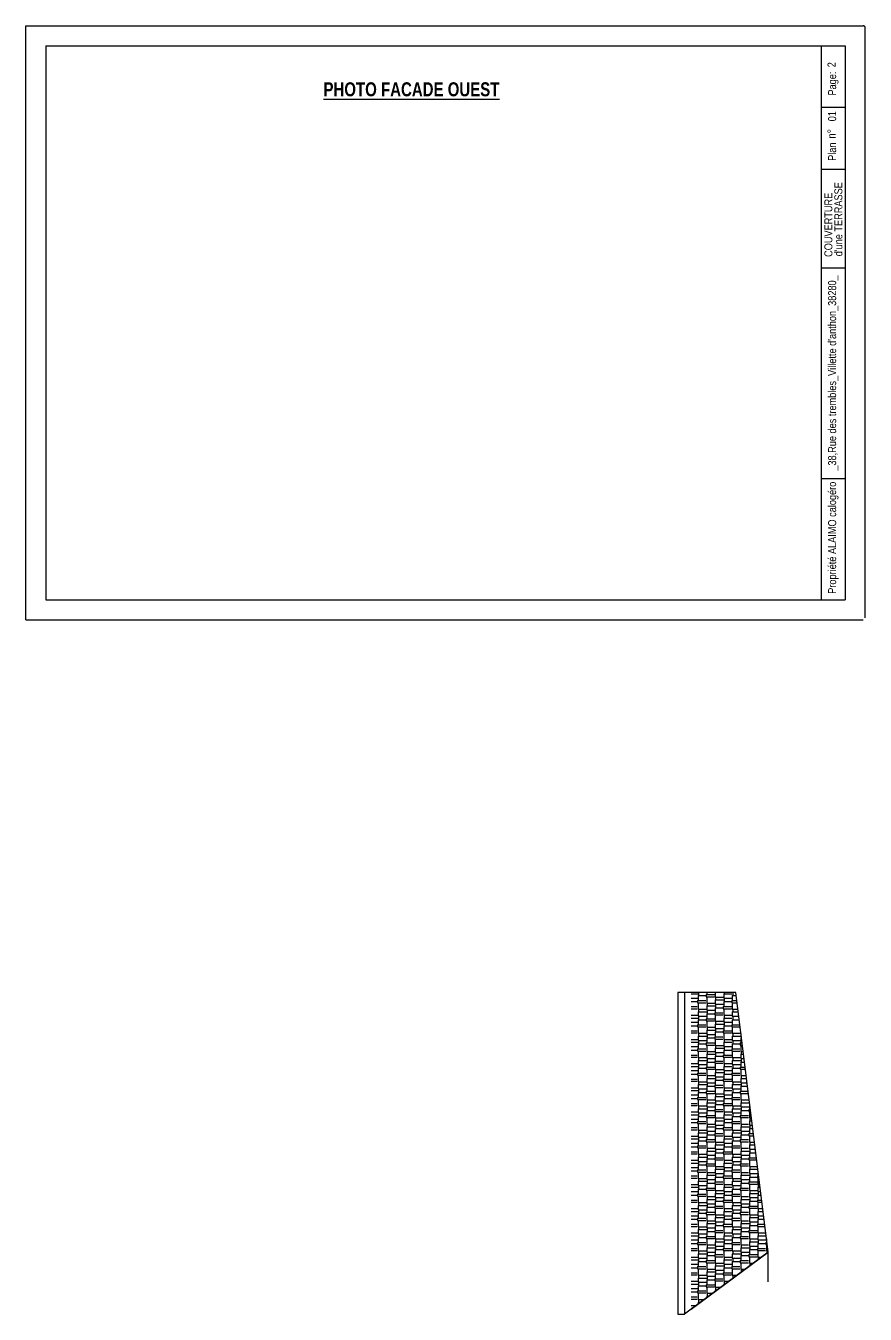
# Model space of a CAD drawing. Header units: centimetres. Extents: x -4990 to 114398, y -61489 to -12305.
# Drawn here: x 46048 to 48148, y -42190 to -38970 of the extents above; entities that cross this region are included whole.
import ezdxf
from ezdxf.enums import TextEntityAlignment as Align

# ---------------------------------------------------------------- set-up
doc = ezdxf.new("R2010")
doc.units = ezdxf.units.CM
doc.header["$LTSCALE"] = 0.5
for name, color, linetype in [('01_fenetres', 171, 'CONTINUOUS'), ('01_poch_murs', 253, 'CONTINUOUS'), ('01_texte', 230, 'CONTINUOUS')]:
    doc.layers.add(name, color=color, linetype=linetype)
doc.styles.add('impact', font='impact.ttf')
doc.styles.add('STYLE2', font='ARIALN.TTF')

msp = doc.modelspace()

# ---------------------------------------------------------------- linework, layer by layer
at = {"layer": '01_fenetres', "ltscale": 30}
for p, q in [((46097.979, -39019.958), (46097.979, -40404.958)), ((46097.979, -39019.958), (48097.979, -39019.958)), ((48037.979, -39019.958), (48037.979, -40404.958)), ((48097.979, -39019.958), (48097.979, -40404.958)), ((48097.979, -39019.958), (48097.979, -40404.958)), ((48097.979, -39174.09), (48037.979, -39174.09)), ((48097.979, -39329.107), (48037.979, -39329.107)), ((48097.979, -39576.024), (48037.979, -39576.024)), ((48097.979, -40102.558), (48037.979, -40102.558)), ((46097.979, -40404.958), (47047.979, -40404.958)), ((46097.979, -40404.958), (47047.979, -40404.958)), ((46097.979, -40404.958), (48097.979, -40404.958))]:
    msp.add_line(p, q, dxfattribs=at)
at = {"layer": '01_poch_murs', "linetype": 'Continuous', "ltscale": 2}
for p, q in [((47712.89, -41386.136), (47679.306, -41386.136)), ((47679.306, -41386.136), (47679.306, -42190.426)), ((47695.461, -41386.136), (47695.461, -42190.426)), ((47807.818, -41386.203), (47712.89, -41386.136)), ((47712.89, -41389.605), (47729.202, -41389.605)), ((47712.89, -41400.273), (47728.758, -41400.273)), ((47712.89, -41409.163), (47727.424, -41409.163)), ((47728.758, -41406.496), (47728.758, -41411.83)), ((47728.758, -41406.496), (47749.205, -41406.496)), ((47728.758, -41411.83), (47749.205, -41411.83)), ((47730.091, -41394.05), (47730.091, -41406.496)), ((47730.091, -41394.05), (47748.76, -41394.05)), ((47730.091, -41411.83), (47730.091, -41427.832)), ((47730.98, -41386.149), (47730.98, -41394.05)), ((47750.094, -41391.383), (47750.094, -41396.717)), ((47750.094, -41391.383), (47770.541, -41391.383)), ((47750.094, -41396.717), (47770.541, -41396.717)), ((47751.427, -41386.163), (47751.427, -41391.383)), ((47751.427, -41396.717), (47751.427, -41412.719)), ((47751.427, -41412.719), (47770.985, -41412.719)), ((47752.316, -41412.719), (47752.316, -41419.831)), ((47772.763, -41386.178), (47772.763, -41397.606)), ((47772.763, -41397.606), (47792.321, -41397.606)), ((47772.763, -41404.718), (47772.763, -41415.386)), ((47772.763, -41404.718), (47793.21, -41404.718)), ((47773.652, -41397.606), (47773.652, -41404.718)), ((47794.099, -41389.605), (47794.099, -41400.273)), ((47794.099, -41389.605), (47814.546, -41389.605)), ((47794.099, -41400.273), (47814.102, -41400.273)), ((47794.099, -41409.163), (47794.099, -41421.609)), ((47794.099, -41409.163), (47812.768, -41409.163)), ((47794.988, -41386.194), (47794.988, -41389.605)), ((47794.988, -41400.273), (47794.988, -41409.163)), ((47823.99, -41386.214), (47807.818, -41386.203)), ((47814.102, -41406.496), (47814.102, -41411.83)), ((47814.102, -41406.496), (47826.518, -41406.496)), ((47814.102, -41411.83), (47827.183, -41411.83)), ((47815.435, -41394.05), (47815.435, -41406.496)), ((47815.435, -41394.05), (47824.967, -41394.05)), ((47815.435, -41411.83), (47815.435, -41427.832)), ((47816.324, -41386.209), (47816.324, -41394.05)), ((47904.887, -42035.242), (47823.99, -41386.214)), ((47712.89, -41421.609), (47727.869, -41421.609)), ((47712.89, -41426.943), (47727.869, -41426.943)), ((47712.89, -41442.945), (47728.313, -41442.945)), ((47730.091, -41427.832), (47749.649, -41427.832)), ((47730.091, -41434.944), (47730.091, -41445.612)), ((47730.091, -41434.944), (47750.538, -41434.944)), ((47730.091, -41445.612), (47750.094, -41445.612)), ((47730.98, -41427.832), (47730.98, -41434.944)), ((47730.98, -41445.612), (47730.98, -41454.502)), ((47751.427, -41419.831), (47751.427, -41430.499)), ((47751.427, -41419.831), (47771.874, -41419.831)), ((47751.427, -41430.499), (47771.43, -41430.499)), ((47751.427, -41439.389), (47751.427, -41451.835)), ((47751.427, -41439.389), (47770.096, -41439.389)), ((47752.316, -41430.499), (47752.316, -41439.389)), ((47771.43, -41436.722), (47771.43, -41442.056)), ((47771.43, -41436.722), (47791.877, -41436.722)), ((47771.43, -41442.056), (47791.877, -41442.056)), ((47772.763, -41415.386), (47792.766, -41415.386)), ((47772.763, -41424.276), (47772.763, -41436.722)), ((47772.763, -41424.276), (47791.432, -41424.276)), ((47772.763, -41442.056), (47772.763, -41458.058)), ((47773.652, -41415.386), (47773.652, -41424.276)), ((47792.766, -41421.609), (47792.766, -41426.943)), ((47792.766, -41421.609), (47813.213, -41421.609)), ((47792.766, -41426.943), (47813.213, -41426.943)), ((47794.099, -41426.943), (47794.099, -41442.945)), ((47794.099, -41442.945), (47813.657, -41442.945)), ((47794.988, -41442.945), (47794.988, -41450.057)), ((47815.435, -41427.832), (47829.178, -41427.832)), ((47815.435, -41434.944), (47815.435, -41445.612)), ((47815.435, -41434.944), (47830.064, -41434.944)), ((47815.435, -41445.612), (47831.394, -41445.612)), ((47816.324, -41427.832), (47816.324, -41434.944)), ((47816.324, -41445.612), (47816.324, -41454.502)), ((47712.89, -41450.057), (47729.202, -41450.057)), ((47712.89, -41460.725), (47728.758, -41460.725)), ((47712.89, -41469.615), (47727.424, -41469.615)), ((47728.758, -41466.948), (47728.758, -41472.282)), ((47728.758, -41466.948), (47749.205, -41466.948)), ((47728.758, -41472.282), (47749.205, -41472.282)), ((47730.091, -41454.502), (47730.091, -41466.948)), ((47730.091, -41454.502), (47748.76, -41454.502)), ((47730.091, -41472.282), (47730.091, -41488.284)), ((47750.094, -41451.835), (47750.094, -41457.169)), ((47750.094, -41451.835), (47770.541, -41451.835)), ((47750.094, -41457.169), (47770.541, -41457.169)), ((47751.427, -41457.169), (47751.427, -41473.171)), ((47751.427, -41473.171), (47770.985, -41473.171)), ((47752.316, -41473.171), (47752.316, -41480.283)), ((47772.763, -41458.058), (47792.321, -41458.058)), ((47772.763, -41465.17), (47772.763, -41475.838)), ((47772.763, -41465.17), (47793.21, -41465.17)), ((47772.763, -41475.838), (47792.766, -41475.838)), ((47773.652, -41458.058), (47773.652, -41465.17)), ((47773.652, -41475.838), (47773.652, -41484.728)), ((47794.099, -41450.057), (47794.099, -41460.725)), ((47794.099, -41450.057), (47814.546, -41450.057)), ((47794.099, -41460.725), (47814.102, -41460.725)), ((47794.099, -41469.615), (47794.099, -41482.061)), ((47794.099, -41469.615), (47812.768, -41469.615)), ((47794.988, -41460.725), (47794.988, -41469.615)), ((47814.102, -41466.948), (47814.102, -41472.282)), ((47814.102, -41466.948), (47834.053, -41466.948)), ((47814.102, -41472.282), (47834.549, -41472.282)), ((47815.435, -41454.502), (47815.435, -41466.948)), ((47815.435, -41454.502), (47832.502, -41454.502)), ((47815.435, -41472.282), (47815.435, -41488.284)), ((47712.89, -41482.061), (47727.869, -41482.061)), ((47712.89, -41487.395), (47727.869, -41487.395)), ((47712.89, -41503.397), (47728.313, -41503.397)), ((47712.89, -41510.509), (47729.202, -41510.509)), ((47730.091, -41488.284), (47749.649, -41488.284)), ((47730.091, -41495.396), (47730.091, -41506.064)), ((47730.091, -41495.396), (47750.538, -41495.396)), ((47730.091, -41506.064), (47750.094, -41506.064)), ((47730.98, -41488.284), (47730.98, -41495.396)), ((47730.98, -41506.064), (47730.98, -41514.954)), ((47751.427, -41480.283), (47751.427, -41490.951)), ((47751.427, -41480.283), (47771.874, -41480.283)), ((47751.427, -41490.951), (47771.43, -41490.951)), ((47751.427, -41499.841), (47751.427, -41512.287)), ((47751.427, -41499.841), (47770.096, -41499.841)), ((47752.316, -41490.951), (47752.316, -41499.841)), ((47771.43, -41497.174), (47771.43, -41502.508)), ((47771.43, -41497.174), (47791.877, -41497.174)), ((47771.43, -41502.508), (47791.877, -41502.508)), ((47772.763, -41484.728), (47772.763, -41497.174)), ((47772.763, -41484.728), (47791.432, -41484.728)), ((47772.763, -41502.508), (47772.763, -41518.51)), ((47792.766, -41482.061), (47792.766, -41487.395)), ((47792.766, -41482.061), (47813.213, -41482.061)), ((47792.766, -41487.395), (47813.213, -41487.395)), ((47794.099, -41487.395), (47794.099, -41503.397)), ((47794.099, -41503.397), (47813.657, -41503.397)), ((47794.099, -41510.509), (47794.099, -41521.177)), ((47794.099, -41510.509), (47814.546, -41510.509)), ((47794.988, -41503.397), (47794.988, -41510.509)), ((47815.435, -41488.284), (47834.993, -41488.284)), ((47815.435, -41495.396), (47815.435, -41506.064)), ((47815.435, -41495.396), (47835.882, -41495.396)), ((47815.435, -41506.064), (47835.438, -41506.064)), ((47816.324, -41488.284), (47816.324, -41495.396)), ((47816.324, -41506.064), (47816.324, -41514.954)), ((47836.771, -41488.752), (47836.771, -41490.951)), ((47836.771, -41490.951), (47837.045, -41490.951)), ((47836.771, -41499.841), (47836.771, -41512.287)), ((47836.771, -41499.841), (47838.153, -41499.841)), ((47837.66, -41495.884), (47837.66, -41499.841)), ((47712.89, -41521.177), (47728.758, -41521.177)), ((47712.89, -41530.067), (47727.424, -41530.067)), ((47712.89, -41542.513), (47727.869, -41542.513)), ((47728.758, -41527.4), (47728.758, -41532.734)), ((47728.758, -41527.4), (47749.205, -41527.4)), ((47728.758, -41532.734), (47749.205, -41532.734)), ((47730.091, -41514.954), (47730.091, -41527.4)), ((47730.091, -41514.954), (47748.76, -41514.954)), ((47730.091, -41532.734), (47730.091, -41548.736)), ((47750.094, -41512.287), (47750.094, -41517.621)), ((47750.094, -41512.287), (47770.541, -41512.287)), ((47750.094, -41517.621), (47770.541, -41517.621)), ((47751.427, -41517.621), (47751.427, -41533.623)), ((47751.427, -41533.623), (47770.985, -41533.623)), ((47751.427, -41540.735), (47751.427, -41551.403)), ((47751.427, -41540.735), (47771.874, -41540.735)), ((47752.316, -41533.623), (47752.316, -41540.735)), ((47772.763, -41518.51), (47792.321, -41518.51)), ((47772.763, -41525.622), (47772.763, -41536.29)), ((47772.763, -41525.622), (47793.21, -41525.622)), ((47772.763, -41536.29), (47792.766, -41536.29)), ((47773.652, -41518.51), (47773.652, -41525.622)), ((47773.652, -41536.29), (47773.652, -41545.18)), ((47792.766, -41542.513), (47792.766, -41547.847)), ((47792.766, -41542.513), (47813.213, -41542.513)), ((47794.099, -41521.177), (47814.102, -41521.177)), ((47794.099, -41530.067), (47794.099, -41542.513)), ((47794.099, -41530.067), (47812.768, -41530.067)), ((47794.988, -41521.177), (47794.988, -41530.067)), ((47814.102, -41527.4), (47814.102, -41532.734)), ((47814.102, -41527.4), (47834.549, -41527.4)), ((47814.102, -41532.734), (47834.549, -41532.734)), ((47815.435, -41514.954), (47815.435, -41527.4)), ((47815.435, -41514.954), (47834.104, -41514.954)), ((47815.435, -41532.734), (47815.435, -41548.736)), ((47835.438, -41512.287), (47835.438, -41517.621)), ((47835.438, -41512.287), (47839.705, -41512.287)), ((47835.438, -41517.621), (47840.369, -41517.621)), ((47836.771, -41517.621), (47836.771, -41533.623)), ((47836.771, -41533.623), (47842.364, -41533.623)), ((47836.771, -41540.735), (47836.771, -41551.403)), ((47836.771, -41540.735), (47843.25, -41540.735)), ((47837.66, -41533.623), (47837.66, -41540.735)), ((47712.89, -41547.847), (47727.869, -41547.847)), ((47712.89, -41563.849), (47728.313, -41563.849)), ((47712.89, -41570.961), (47729.202, -41570.961)), ((47730.091, -41548.736), (47749.649, -41548.736)), ((47730.091, -41555.848), (47730.091, -41566.516)), ((47730.091, -41555.848), (47750.538, -41555.848)), ((47730.091, -41566.516), (47750.094, -41566.516)), ((47730.091, -41575.406), (47730.091, -41587.852)), ((47730.091, -41575.406), (47748.76, -41575.406)), ((47730.98, -41548.736), (47730.98, -41555.848)), ((47730.98, -41566.516), (47730.98, -41575.406)), ((47750.094, -41572.739), (47750.094, -41578.073)), ((47750.094, -41572.739), (47770.541, -41572.739)), ((47751.427, -41551.403), (47771.43, -41551.403)), ((47751.427, -41560.293), (47751.427, -41572.739)), ((47751.427, -41560.293), (47770.096, -41560.293)), ((47752.316, -41551.403), (47752.316, -41560.293)), ((47771.43, -41557.626), (47771.43, -41562.96)), ((47771.43, -41557.626), (47791.877, -41557.626)), ((47771.43, -41562.96), (47791.877, -41562.96)), ((47772.763, -41545.18), (47772.763, -41557.626)), ((47772.763, -41545.18), (47791.432, -41545.18)), ((47772.763, -41562.96), (47772.763, -41578.962)), ((47792.766, -41547.847), (47813.213, -41547.847)), ((47794.099, -41547.847), (47794.099, -41563.849)), ((47794.099, -41563.849), (47813.657, -41563.849)), ((47794.099, -41570.961), (47794.099, -41581.629)), ((47794.099, -41570.961), (47814.546, -41570.961)), ((47794.988, -41563.849), (47794.988, -41570.961)), ((47815.435, -41548.736), (47834.993, -41548.736)), ((47815.435, -41555.848), (47815.435, -41566.516)), ((47815.435, -41555.848), (47835.882, -41555.848)), ((47815.435, -41566.516), (47835.438, -41566.516)), ((47815.435, -41575.406), (47815.435, -41587.852)), ((47815.435, -41575.406), (47834.104, -41575.406)), ((47816.324, -41548.736), (47816.324, -41555.848)), ((47816.324, -41566.516), (47816.324, -41575.406)), ((47835.438, -41572.739), (47835.438, -41578.073)), ((47835.438, -41572.739), (47847.24, -41572.739)), ((47836.771, -41551.403), (47844.58, -41551.403)), ((47836.771, -41560.293), (47836.771, -41572.739)), ((47836.771, -41560.293), (47845.688, -41560.293)), ((47837.66, -41551.403), (47837.66, -41560.293)), ((47712.89, -41581.629), (47728.758, -41581.629)), ((47712.89, -41590.519), (47727.424, -41590.519)), ((47712.89, -41602.965), (47727.869, -41602.965)), ((47712.89, -41608.299), (47727.869, -41608.299)), ((47728.758, -41587.852), (47728.758, -41593.186)), ((47728.758, -41587.852), (47749.205, -41587.852)), ((47728.758, -41593.186), (47749.205, -41593.186)), ((47730.091, -41593.186), (47730.091, -41609.188)), ((47750.094, -41578.073), (47770.541, -41578.073)), ((47751.427, -41578.073), (47751.427, -41594.075)), ((47751.427, -41594.075), (47770.985, -41594.075)), ((47751.427, -41601.187), (47751.427, -41611.855)), ((47751.427, -41601.187), (47771.874, -41601.187)), ((47752.316, -41594.075), (47752.316, -41601.187)), ((47772.763, -41578.962), (47792.321, -41578.962)), ((47772.763, -41586.074), (47772.763, -41596.742)), ((47772.763, -41586.074), (47793.21, -41586.074)), ((47772.763, -41596.742), (47792.766, -41596.742)), ((47772.763, -41605.632), (47772.763, -41618.078)), ((47772.763, -41605.632), (47791.432, -41605.632)), ((47773.652, -41578.962), (47773.652, -41586.074)), ((47773.652, -41596.742), (47773.652, -41605.632)), ((47792.766, -41602.965), (47792.766, -41608.299)), ((47792.766, -41602.965), (47813.213, -41602.965)), ((47792.766, -41608.299), (47813.213, -41608.299)), ((47794.099, -41581.629), (47814.102, -41581.629)), ((47794.099, -41590.519), (47794.099, -41602.965)), ((47794.099, -41590.519), (47812.768, -41590.519)), ((47794.099, -41608.299), (47794.099, -41624.301)), ((47794.988, -41581.629), (47794.988, -41590.519)), ((47814.102, -41587.852), (47814.102, -41593.186)), ((47814.102, -41587.852), (47834.549, -41587.852)), ((47814.102, -41593.186), (47834.549, -41593.186)), ((47815.435, -41593.186), (47815.435, -41609.188)), ((47835.438, -41578.073), (47847.904, -41578.073)), ((47836.771, -41578.073), (47836.771, -41594.075)), ((47836.771, -41594.075), (47849.899, -41594.075)), ((47836.771, -41601.187), (47836.771, -41611.855)), ((47836.771, -41601.187), (47850.785, -41601.187)), ((47837.66, -41594.075), (47837.66, -41601.187)), ((47712.89, -41624.301), (47728.313, -41624.301)), ((47712.89, -41631.413), (47729.202, -41631.413)), ((47730.091, -41609.188), (47749.649, -41609.188)), ((47730.091, -41616.3), (47730.091, -41626.968)), ((47730.091, -41616.3), (47750.538, -41616.3)), ((47730.091, -41626.968), (47750.094, -41626.968)), ((47730.091, -41635.858), (47730.091, -41648.304)), ((47730.091, -41635.858), (47748.76, -41635.858)), ((47730.98, -41609.188), (47730.98, -41616.3)), ((47730.98, -41626.968), (47730.98, -41635.858)), ((47750.094, -41633.191), (47750.094, -41638.525)), ((47750.094, -41633.191), (47770.541, -41633.191)), ((47750.094, -41638.525), (47770.541, -41638.525)), ((47751.427, -41611.855), (47771.43, -41611.855)), ((47751.427, -41620.745), (47751.427, -41633.191)), ((47751.427, -41620.745), (47770.096, -41620.745)), ((47751.427, -41638.525), (47751.427, -41654.527)), ((47752.316, -41611.855), (47752.316, -41620.745)), ((47771.43, -41618.078), (47771.43, -41623.412)), ((47771.43, -41618.078), (47791.877, -41618.078)), ((47771.43, -41623.412), (47791.877, -41623.412)), ((47772.763, -41623.412), (47772.763, -41639.414)), ((47772.763, -41639.414), (47792.321, -41639.414)), ((47773.652, -41639.414), (47773.652, -41646.526)), ((47794.099, -41624.301), (47813.657, -41624.301)), ((47794.099, -41631.413), (47794.099, -41642.081)), ((47794.099, -41631.413), (47814.546, -41631.413)), ((47794.988, -41624.301), (47794.988, -41631.413)), ((47815.435, -41609.188), (47834.993, -41609.188)), ((47815.435, -41616.3), (47815.435, -41626.968)), ((47815.435, -41616.3), (47835.882, -41616.3)), ((47815.435, -41626.968), (47835.438, -41626.968)), ((47815.435, -41635.858), (47815.435, -41648.304)), ((47815.435, -41635.858), (47834.104, -41635.858)), ((47816.324, -41609.188), (47816.324, -41616.3)), ((47816.324, -41626.968), (47816.324, -41635.858)), ((47835.438, -41633.191), (47835.438, -41638.525)), ((47835.438, -41633.191), (47854.774, -41633.191)), ((47835.438, -41638.525), (47855.439, -41638.525)), ((47836.771, -41611.855), (47852.115, -41611.855)), ((47836.771, -41620.745), (47836.771, -41633.191)), ((47836.771, -41620.745), (47853.223, -41620.745)), ((47836.771, -41638.525), (47836.771, -41654.527)), ((47837.66, -41611.855), (47837.66, -41620.745)), ((47712.89, -41642.081), (47728.758, -41642.081)), ((47712.89, -41650.971), (47727.424, -41650.971)), ((47712.89, -41663.417), (47727.869, -41663.417)), ((47712.89, -41668.751), (47727.869, -41668.751)), ((47728.758, -41648.304), (47728.758, -41653.638)), ((47728.758, -41648.304), (47749.205, -41648.304)), ((47728.758, -41653.638), (47749.205, -41653.638)), ((47730.091, -41653.638), (47730.091, -41669.64)), ((47730.091, -41669.64), (47749.649, -41669.64)), ((47730.98, -41669.64), (47730.98, -41676.752)), ((47751.427, -41654.527), (47770.985, -41654.527)), ((47751.427, -41661.639), (47751.427, -41672.307)), ((47751.427, -41661.639), (47771.874, -41661.639)), ((47751.427, -41672.307), (47771.43, -41672.307)), ((47752.316, -41654.527), (47752.316, -41661.639)), ((47752.316, -41672.307), (47752.316, -41681.197)), ((47772.763, -41646.526), (47772.763, -41657.194)), ((47772.763, -41646.526), (47793.21, -41646.526)), ((47772.763, -41657.194), (47792.766, -41657.194)), ((47772.763, -41666.084), (47772.763, -41678.53)), ((47772.763, -41666.084), (47791.432, -41666.084)), ((47773.652, -41657.194), (47773.652, -41666.084)), ((47792.766, -41663.417), (47792.766, -41668.751)), ((47792.766, -41663.417), (47813.213, -41663.417)), ((47792.766, -41668.751), (47813.213, -41668.751)), ((47794.099, -41642.081), (47814.102, -41642.081)), ((47794.099, -41650.971), (47794.099, -41663.417)), ((47794.099, -41650.971), (47812.768, -41650.971)), ((47794.099, -41668.751), (47794.099, -41684.753)), ((47794.988, -41642.081), (47794.988, -41650.971)), ((47814.102, -41648.304), (47814.102, -41653.638)), ((47814.102, -41648.304), (47834.549, -41648.304)), ((47814.102, -41653.638), (47834.549, -41653.638)), ((47815.435, -41653.638), (47815.435, -41669.64)), ((47815.435, -41669.64), (47834.993, -41669.64)), ((47816.324, -41669.64), (47816.324, -41676.752)), ((47836.771, -41654.527), (47856.329, -41654.527)), ((47836.771, -41661.639), (47836.771, -41672.307)), ((47836.771, -41661.639), (47857.218, -41661.639)), ((47836.771, -41672.307), (47856.774, -41672.307)), ((47837.66, -41654.527), (47837.66, -41661.639)), ((47837.66, -41672.307), (47837.66, -41681.197)), ((47858.107, -41666.084), (47858.107, -41678.53)), ((47858.107, -41666.084), (47858.874, -41666.084)), ((47712.89, -41684.753), (47728.313, -41684.753)), ((47712.89, -41691.865), (47729.202, -41691.865)), ((47712.89, -41702.533), (47728.758, -41702.533)), ((47730.091, -41676.752), (47730.091, -41687.42)), ((47730.091, -41676.752), (47750.538, -41676.752)), ((47730.091, -41687.42), (47750.094, -41687.42)), ((47730.091, -41696.31), (47730.091, -41708.756)), ((47730.091, -41696.31), (47748.76, -41696.31)), ((47730.98, -41687.42), (47730.98, -41696.31)), ((47750.094, -41693.643), (47750.094, -41698.977)), ((47750.094, -41693.643), (47770.541, -41693.643)), ((47750.094, -41698.977), (47770.541, -41698.977)), ((47751.427, -41681.197), (47751.427, -41693.643)), ((47751.427, -41681.197), (47770.096, -41681.197)), ((47751.427, -41698.977), (47751.427, -41714.979)), ((47771.43, -41678.53), (47771.43, -41683.864)), ((47771.43, -41678.53), (47791.877, -41678.53)), ((47771.43, -41683.864), (47791.877, -41683.864)), ((47772.763, -41683.864), (47772.763, -41699.866)), ((47772.763, -41699.866), (47792.321, -41699.866)), ((47773.652, -41699.866), (47773.652, -41706.978)), ((47794.099, -41684.753), (47813.657, -41684.753)), ((47794.099, -41691.865), (47794.099, -41702.533)), ((47794.099, -41691.865), (47814.546, -41691.865)), ((47794.099, -41702.533), (47814.102, -41702.533)), ((47794.988, -41684.753), (47794.988, -41691.865)), ((47794.988, -41702.533), (47794.988, -41711.423)), ((47815.435, -41676.752), (47815.435, -41687.42)), ((47815.435, -41676.752), (47835.882, -41676.752)), ((47815.435, -41687.42), (47835.438, -41687.42)), ((47815.435, -41696.31), (47815.435, -41708.756)), ((47815.435, -41696.31), (47834.104, -41696.31)), ((47816.324, -41687.42), (47816.324, -41696.31)), ((47835.438, -41693.643), (47835.438, -41698.977)), ((47835.438, -41693.643), (47855.885, -41693.643)), ((47835.438, -41698.977), (47855.885, -41698.977)), ((47836.771, -41681.197), (47836.771, -41693.643)), ((47836.771, -41681.197), (47855.44, -41681.197)), ((47836.771, -41698.977), (47836.771, -41714.979)), ((47856.774, -41678.53), (47856.774, -41683.864)), ((47856.774, -41678.53), (47860.426, -41678.53)), ((47856.774, -41683.864), (47861.091, -41683.864)), ((47858.107, -41683.864), (47858.107, -41699.866)), ((47858.107, -41699.866), (47863.085, -41699.866)), ((47858.996, -41699.866), (47858.996, -41706.978)), ((47712.89, -41711.423), (47727.424, -41711.423)), ((47712.89, -41723.869), (47727.869, -41723.869)), ((47712.89, -41729.203), (47727.869, -41729.203)), ((47728.758, -41708.756), (47728.758, -41714.09)), ((47728.758, -41708.756), (47749.205, -41708.756)), ((47728.758, -41714.09), (47749.205, -41714.09)), ((47730.091, -41714.09), (47730.091, -41730.092)), ((47730.091, -41730.092), (47749.649, -41730.092)), ((47730.091, -41737.204), (47730.091, -41747.872)), ((47730.091, -41737.204), (47750.538, -41737.204)), ((47730.98, -41730.092), (47730.98, -41737.204)), ((47751.427, -41714.979), (47770.985, -41714.979)), ((47751.427, -41722.091), (47751.427, -41732.759)), ((47751.427, -41722.091), (47771.874, -41722.091)), ((47751.427, -41732.759), (47771.43, -41732.759)), ((47752.316, -41714.979), (47752.316, -41722.091)), ((47752.316, -41732.759), (47752.316, -41741.649)), ((47772.763, -41706.978), (47772.763, -41717.646)), ((47772.763, -41706.978), (47793.21, -41706.978)), ((47772.763, -41717.646), (47792.766, -41717.646)), ((47772.763, -41726.536), (47772.763, -41738.982)), ((47772.763, -41726.536), (47791.432, -41726.536)), ((47773.652, -41717.646), (47773.652, -41726.536)), ((47792.766, -41723.869), (47792.766, -41729.203)), ((47792.766, -41723.869), (47813.213, -41723.869)), ((47792.766, -41729.203), (47813.213, -41729.203)), ((47794.099, -41711.423), (47794.099, -41723.869)), ((47794.099, -41711.423), (47812.768, -41711.423)), ((47794.099, -41729.203), (47794.099, -41745.205)), ((47814.102, -41708.756), (47814.102, -41714.09)), ((47814.102, -41708.756), (47834.549, -41708.756)), ((47814.102, -41714.09), (47834.549, -41714.09)), ((47815.435, -41714.09), (47815.435, -41730.092)), ((47815.435, -41730.092), (47834.993, -41730.092)), ((47815.435, -41737.204), (47815.435, -41747.872)), ((47815.435, -41737.204), (47835.882, -41737.204)), ((47816.324, -41730.092), (47816.324, -41737.204)), ((47836.771, -41714.979), (47856.329, -41714.979)), ((47836.771, -41722.091), (47836.771, -41732.759)), ((47836.771, -41722.091), (47857.218, -41722.091)), ((47836.771, -41732.759), (47856.774, -41732.759)), ((47837.66, -41714.979), (47837.66, -41722.091)), ((47837.66, -41732.759), (47837.66, -41741.649)), ((47858.107, -41706.978), (47858.107, -41717.646)), ((47858.107, -41706.978), (47863.972, -41706.978)), ((47858.107, -41717.646), (47865.301, -41717.646)), ((47858.107, -41726.536), (47858.107, -41738.982)), ((47858.107, -41726.536), (47866.409, -41726.536)), ((47858.996, -41717.646), (47858.996, -41726.536)), ((47712.89, -41745.205), (47728.313, -41745.205)), ((47712.89, -41752.317), (47729.202, -41752.317)), ((47712.89, -41762.985), (47728.758, -41762.985)), ((47728.758, -41769.208), (47728.758, -41774.542)), ((47728.758, -41769.208), (47749.205, -41769.208)), ((47730.091, -41747.872), (47750.094, -41747.872)), ((47730.091, -41756.762), (47730.091, -41769.208)), ((47730.091, -41756.762), (47748.76, -41756.762)), ((47730.98, -41747.872), (47730.98, -41756.762)), ((47750.094, -41754.095), (47750.094, -41759.429)), ((47750.094, -41754.095), (47770.541, -41754.095)), ((47750.094, -41759.429), (47770.541, -41759.429)), ((47751.427, -41741.649), (47751.427, -41754.095)), ((47751.427, -41741.649), (47770.096, -41741.649)), ((47751.427, -41759.429), (47751.427, -41775.431)), ((47771.43, -41738.982), (47771.43, -41744.316)), ((47771.43, -41738.982), (47791.877, -41738.982)), ((47771.43, -41744.316), (47791.877, -41744.316)), ((47772.763, -41744.316), (47772.763, -41760.318)), ((47772.763, -41760.318), (47792.321, -41760.318)), ((47772.763, -41767.43), (47772.763, -41778.098)), ((47772.763, -41767.43), (47793.21, -41767.43)), ((47773.652, -41760.318), (47773.652, -41767.43)), ((47794.099, -41745.205), (47813.657, -41745.205)), ((47794.099, -41752.317), (47794.099, -41762.985)), ((47794.099, -41752.317), (47814.546, -41752.317)), ((47794.099, -41762.985), (47814.102, -41762.985)), ((47794.988, -41745.205), (47794.988, -41752.317)), ((47794.988, -41762.985), (47794.988, -41771.875)), ((47814.102, -41769.208), (47814.102, -41774.542)), ((47814.102, -41769.208), (47834.549, -41769.208)), ((47815.435, -41747.872), (47835.438, -41747.872)), ((47815.435, -41756.762), (47815.435, -41769.208)), ((47815.435, -41756.762), (47834.104, -41756.762)), ((47816.324, -41747.872), (47816.324, -41756.762)), ((47835.438, -41754.095), (47835.438, -41759.429)), ((47835.438, -41754.095), (47855.885, -41754.095)), ((47835.438, -41759.429), (47855.885, -41759.429)), ((47836.771, -41741.649), (47836.771, -41754.095)), ((47836.771, -41741.649), (47855.44, -41741.649)), ((47836.771, -41759.429), (47836.771, -41775.431)), ((47856.774, -41738.982), (47856.774, -41744.316)), ((47856.774, -41738.982), (47867.961, -41738.982)), ((47856.774, -41744.316), (47868.625, -41744.316)), ((47858.107, -41744.316), (47858.107, -41760.318)), ((47858.107, -41760.318), (47870.62, -41760.318)), ((47858.107, -41767.43), (47858.107, -41778.098)), ((47858.107, -41767.43), (47871.506, -41767.43)), ((47858.996, -41760.318), (47858.996, -41767.43)), ((47712.89, -41771.875), (47727.424, -41771.875)), ((47712.89, -41784.321), (47727.869, -41784.321)), ((47712.89, -41789.655), (47727.869, -41789.655)), ((47728.758, -41774.542), (47749.205, -41774.542)), ((47730.091, -41774.542), (47730.091, -41790.544)), ((47730.091, -41790.544), (47749.649, -41790.544)), ((47730.091, -41797.656), (47730.091, -41808.324)), ((47730.091, -41797.656), (47750.538, -41797.656)), ((47730.98, -41790.544), (47730.98, -41797.656)), ((47751.427, -41775.431), (47770.985, -41775.431)), ((47751.427, -41782.543), (47751.427, -41793.211)), ((47751.427, -41782.543), (47771.874, -41782.543)), ((47751.427, -41793.211), (47771.43, -41793.211)), ((47752.316, -41775.431), (47752.316, -41782.543)), ((47752.316, -41793.211), (47752.316, -41802.101)), ((47771.43, -41799.434), (47771.43, -41804.768)), ((47771.43, -41799.434), (47791.877, -41799.434)), ((47772.763, -41778.098), (47792.766, -41778.098)), ((47772.763, -41786.988), (47772.763, -41799.434)), ((47772.763, -41786.988), (47791.432, -41786.988)), ((47773.652, -41778.098), (47773.652, -41786.988)), ((47792.766, -41784.321), (47792.766, -41789.655)), ((47792.766, -41784.321), (47813.213, -41784.321)), ((47792.766, -41789.655), (47813.213, -41789.655)), ((47794.099, -41771.875), (47794.099, -41784.321)), ((47794.099, -41771.875), (47812.768, -41771.875)), ((47794.099, -41789.655), (47794.099, -41805.657)), ((47814.102, -41774.542), (47834.549, -41774.542)), ((47815.435, -41774.542), (47815.435, -41790.544)), ((47815.435, -41790.544), (47834.993, -41790.544)), ((47815.435, -41797.656), (47815.435, -41808.324)), ((47815.435, -41797.656), (47835.882, -41797.656)), ((47816.324, -41790.544), (47816.324, -41797.656)), ((47836.771, -41775.431), (47856.329, -41775.431)), ((47836.771, -41782.543), (47836.771, -41793.211)), ((47836.771, -41782.543), (47857.218, -41782.543)), ((47836.771, -41793.211), (47856.774, -41793.211)), ((47837.66, -41775.431), (47837.66, -41782.543)), ((47837.66, -41793.211), (47837.66, -41802.101)), ((47856.774, -41799.434), (47856.774, -41804.768)), ((47856.774, -41799.434), (47875.496, -41799.434)), ((47858.107, -41778.098), (47872.836, -41778.098)), ((47858.107, -41786.988), (47858.107, -41799.434)), ((47858.107, -41786.988), (47873.944, -41786.988)), ((47858.996, -41778.098), (47858.996, -41786.988)), ((47712.89, -41805.657), (47728.313, -41805.657)), ((47712.89, -41812.769), (47729.202, -41812.769)), ((47712.89, -41823.437), (47728.758, -41823.437)), ((47712.89, -41832.327), (47727.424, -41832.327)), ((47728.758, -41829.66), (47728.758, -41834.994)), ((47728.758, -41829.66), (47749.205, -41829.66)), ((47730.091, -41808.324), (47750.094, -41808.324)), ((47730.091, -41817.214), (47730.091, -41829.66)), ((47730.091, -41817.214), (47748.76, -41817.214)), ((47730.98, -41808.324), (47730.98, -41817.214)), ((47750.094, -41814.547), (47750.094, -41819.881)), ((47750.094, -41814.547), (47770.541, -41814.547)), ((47750.094, -41819.881), (47770.541, -41819.881)), ((47751.427, -41802.101), (47751.427, -41814.547)), ((47751.427, -41802.101), (47770.096, -41802.101)), ((47751.427, -41819.881), (47751.427, -41835.883)), ((47771.43, -41804.768), (47791.877, -41804.768)), ((47772.763, -41804.768), (47772.763, -41820.77)), ((47772.763, -41820.77), (47792.321, -41820.77)), ((47772.763, -41827.882), (47772.763, -41838.55)), ((47772.763, -41827.882), (47793.21, -41827.882)), ((47773.652, -41820.77), (47773.652, -41827.882)), ((47794.099, -41805.657), (47813.657, -41805.657)), ((47794.099, -41812.769), (47794.099, -41823.437)), ((47794.099, -41812.769), (47814.546, -41812.769)), ((47794.099, -41823.437), (47814.102, -41823.437)), ((47794.099, -41832.327), (47794.099, -41844.773)), ((47794.099, -41832.327), (47812.768, -41832.327)), ((47794.988, -41805.657), (47794.988, -41812.769)), ((47794.988, -41823.437), (47794.988, -41832.327)), ((47814.102, -41829.66), (47814.102, -41834.994)), ((47814.102, -41829.66), (47834.549, -41829.66)), ((47815.435, -41808.324), (47835.438, -41808.324)), ((47815.435, -41817.214), (47815.435, -41829.66)), ((47815.435, -41817.214), (47834.104, -41817.214)), ((47816.324, -41808.324), (47816.324, -41817.214)), ((47835.438, -41814.547), (47835.438, -41819.881)), ((47835.438, -41814.547), (47855.885, -41814.547)), ((47835.438, -41819.881), (47855.885, -41819.881)), ((47836.771, -41802.101), (47836.771, -41814.547)), ((47836.771, -41802.101), (47855.44, -41802.101)), ((47836.771, -41819.881), (47836.771, -41835.883)), ((47856.774, -41804.768), (47876.16, -41804.768)), ((47858.107, -41804.768), (47858.107, -41820.77)), ((47858.107, -41820.77), (47877.665, -41820.77)), ((47858.107, -41827.882), (47858.107, -41838.55)), ((47858.107, -41827.882), (47878.554, -41827.882)), ((47858.996, -41820.77), (47858.996, -41827.882)), ((47879.443, -41832.327), (47879.443, -41844.773)), ((47879.443, -41832.327), (47879.595, -41832.327)), ((47712.89, -41844.773), (47727.869, -41844.773)), ((47712.89, -41850.107), (47727.869, -41850.107)), ((47728.758, -41834.994), (47749.205, -41834.994)), ((47730.091, -41834.994), (47730.091, -41850.996)), ((47730.091, -41850.996), (47749.649, -41850.996)), ((47730.091, -41858.108), (47730.091, -41868.776)), ((47730.091, -41858.108), (47750.538, -41858.108)), ((47730.98, -41850.996), (47730.98, -41858.108)), ((47751.427, -41835.883), (47770.985, -41835.883)), ((47751.427, -41842.995), (47751.427, -41853.663)), ((47751.427, -41842.995), (47771.874, -41842.995)), ((47751.427, -41853.663), (47771.43, -41853.663)), ((47751.427, -41862.553), (47751.427, -41874.999)), ((47751.427, -41862.553), (47770.096, -41862.553)), ((47752.316, -41835.883), (47752.316, -41842.995)), ((47752.316, -41853.663), (47752.316, -41862.553)), ((47771.43, -41859.886), (47771.43, -41865.22)), ((47771.43, -41859.886), (47791.877, -41859.886)), ((47771.43, -41865.22), (47791.877, -41865.22)), ((47772.763, -41838.55), (47792.766, -41838.55)), ((47772.763, -41847.44), (47772.763, -41859.886)), ((47772.763, -41847.44), (47791.432, -41847.44)), ((47772.763, -41865.22), (47772.763, -41881.222)), ((47773.652, -41838.55), (47773.652, -41847.44)), ((47792.766, -41844.773), (47792.766, -41850.107)), ((47792.766, -41844.773), (47813.213, -41844.773)), ((47792.766, -41850.107), (47813.213, -41850.107)), ((47794.099, -41850.107), (47794.099, -41866.109)), ((47814.102, -41834.994), (47834.549, -41834.994)), ((47815.435, -41834.994), (47815.435, -41850.996)), ((47815.435, -41850.996), (47834.993, -41850.996)), ((47815.435, -41858.108), (47815.435, -41868.776)), ((47815.435, -41858.108), (47835.882, -41858.108)), ((47816.324, -41850.996), (47816.324, -41858.108)), ((47836.771, -41835.883), (47856.329, -41835.883)), ((47836.771, -41842.995), (47836.771, -41853.663)), ((47836.771, -41842.995), (47857.218, -41842.995)), ((47836.771, -41853.663), (47856.774, -41853.663)), ((47836.771, -41862.553), (47836.771, -41874.999)), ((47836.771, -41862.553), (47855.44, -41862.553)), ((47837.66, -41835.883), (47837.66, -41842.995)), ((47837.66, -41853.663), (47837.66, -41862.553)), ((47856.774, -41859.886), (47856.774, -41865.22)), ((47856.774, -41859.886), (47877.221, -41859.886)), ((47856.774, -41865.22), (47877.221, -41865.22)), ((47858.107, -41838.55), (47878.11, -41838.55)), ((47858.107, -41847.44), (47858.107, -41859.886)), ((47858.107, -41847.44), (47876.776, -41847.44)), ((47858.107, -41865.22), (47858.107, -41881.222)), ((47858.996, -41838.55), (47858.996, -41847.44)), ((47878.11, -41844.773), (47878.11, -41850.107)), ((47878.11, -41844.773), (47881.147, -41844.773)), ((47878.11, -41850.107), (47881.812, -41850.107)), ((47879.443, -41850.107), (47879.443, -41866.109)), ((47712.89, -41866.109), (47728.313, -41866.109)), ((47712.89, -41873.221), (47729.202, -41873.221)), ((47712.89, -41883.889), (47728.758, -41883.889)), ((47712.89, -41892.779), (47727.424, -41892.779)), ((47728.758, -41890.112), (47728.758, -41895.446)), ((47728.758, -41890.112), (47749.205, -41890.112)), ((47728.758, -41895.446), (47749.205, -41895.446)), ((47730.091, -41868.776), (47750.094, -41868.776)), ((47730.091, -41877.666), (47730.091, -41890.112)), ((47730.091, -41877.666), (47748.76, -41877.666)), ((47730.091, -41895.446), (47730.091, -41911.448)), ((47730.98, -41868.776), (47730.98, -41877.666)), ((47750.094, -41874.999), (47750.094, -41880.333)), ((47750.094, -41874.999), (47770.541, -41874.999)), ((47750.094, -41880.333), (47770.541, -41880.333)), ((47751.427, -41880.333), (47751.427, -41896.335)), ((47751.427, -41896.335), (47770.985, -41896.335)), ((47752.316, -41896.335), (47752.316, -41903.447)), ((47772.763, -41881.222), (47792.321, -41881.222)), ((47772.763, -41888.334), (47772.763, -41899.002)), ((47772.763, -41888.334), (47793.21, -41888.334)), ((47773.652, -41881.222), (47773.652, -41888.334)), ((47794.099, -41866.109), (47813.657, -41866.109)), ((47794.099, -41873.221), (47794.099, -41883.889)), ((47794.099, -41873.221), (47814.546, -41873.221)), ((47794.099, -41883.889), (47814.102, -41883.889)), ((47794.099, -41892.779), (47794.099, -41905.225)), ((47794.099, -41892.779), (47812.768, -41892.779)), ((47794.988, -41866.109), (47794.988, -41873.221)), ((47794.988, -41883.889), (47794.988, -41892.779)), ((47814.102, -41890.112), (47814.102, -41895.446)), ((47814.102, -41890.112), (47834.549, -41890.112)), ((47814.102, -41895.446), (47834.549, -41895.446)), ((47815.435, -41868.776), (47835.438, -41868.776)), ((47815.435, -41877.666), (47815.435, -41890.112)), ((47815.435, -41877.666), (47834.104, -41877.666)), ((47815.435, -41895.446), (47815.435, -41911.448)), ((47816.324, -41868.776), (47816.324, -41877.666)), ((47835.438, -41874.999), (47835.438, -41880.333)), ((47835.438, -41874.999), (47855.885, -41874.999)), ((47835.438, -41880.333), (47855.885, -41880.333)), ((47836.771, -41880.333), (47836.771, -41896.335)), ((47836.771, -41896.335), (47856.329, -41896.335)), ((47837.66, -41896.335), (47837.66, -41903.447)), ((47858.107, -41881.222), (47877.665, -41881.222)), ((47858.107, -41888.334), (47858.107, -41899.002)), ((47858.107, -41888.334), (47878.554, -41888.334)), ((47858.996, -41881.222), (47858.996, -41888.334)), ((47879.443, -41866.109), (47883.806, -41866.109)), ((47879.443, -41873.221), (47879.443, -41883.889)), ((47879.443, -41873.221), (47884.693, -41873.221)), ((47879.443, -41883.889), (47886.022, -41883.889)), ((47879.443, -41892.779), (47879.443, -41905.225)), ((47879.443, -41892.779), (47887.13, -41892.779)), ((47880.332, -41866.109), (47880.332, -41873.221)), ((47880.332, -41883.889), (47880.332, -41892.779)), ((47712.89, -41905.225), (47727.869, -41905.225)), ((47712.89, -41910.559), (47727.869, -41910.559)), ((47712.89, -41926.561), (47728.313, -41926.561)), ((47730.091, -41911.448), (47749.649, -41911.448)), ((47730.091, -41918.56), (47730.091, -41929.228)), ((47730.091, -41918.56), (47750.538, -41918.56)), ((47730.091, -41929.228), (47750.094, -41929.228)), ((47730.98, -41911.448), (47730.98, -41918.56)), ((47730.98, -41929.228), (47730.98, -41938.118)), ((47751.427, -41903.447), (47751.427, -41914.115)), ((47751.427, -41903.447), (47771.874, -41903.447)), ((47751.427, -41914.115), (47771.43, -41914.115)), ((47751.427, -41923.005), (47751.427, -41935.451)), ((47751.427, -41923.005), (47770.096, -41923.005)), ((47752.316, -41914.115), (47752.316, -41923.005)), ((47771.43, -41920.338), (47771.43, -41925.672)), ((47771.43, -41920.338), (47791.877, -41920.338)), ((47771.43, -41925.672), (47791.877, -41925.672)), ((47772.763, -41899.002), (47792.766, -41899.002)), ((47772.763, -41907.892), (47772.763, -41920.338)), ((47772.763, -41907.892), (47791.432, -41907.892)), ((47772.763, -41925.672), (47772.763, -41941.674)), ((47773.652, -41899.002), (47773.652, -41907.892)), ((47792.766, -41905.225), (47792.766, -41910.559)), ((47792.766, -41905.225), (47813.213, -41905.225)), ((47792.766, -41910.559), (47813.213, -41910.559)), ((47794.099, -41910.559), (47794.099, -41926.561)), ((47794.099, -41926.561), (47813.657, -41926.561)), ((47794.988, -41926.561), (47794.988, -41933.673)), ((47815.435, -41911.448), (47834.993, -41911.448)), ((47815.435, -41918.56), (47815.435, -41929.228)), ((47815.435, -41918.56), (47835.882, -41918.56)), ((47815.435, -41929.228), (47835.438, -41929.228)), ((47816.324, -41911.448), (47816.324, -41918.56)), ((47816.324, -41929.228), (47816.324, -41938.118)), ((47836.771, -41903.447), (47836.771, -41914.115)), ((47836.771, -41903.447), (47857.218, -41903.447)), ((47836.771, -41914.115), (47856.774, -41914.115)), ((47836.771, -41923.005), (47836.771, -41935.451)), ((47836.771, -41923.005), (47855.44, -41923.005)), ((47837.66, -41914.115), (47837.66, -41923.005)), ((47856.774, -41920.338), (47856.774, -41925.672)), ((47856.774, -41920.338), (47877.221, -41920.338)), ((47856.774, -41925.672), (47877.221, -41925.672)), ((47858.107, -41899.002), (47878.11, -41899.002)), ((47858.107, -41907.892), (47858.107, -41920.338)), ((47858.107, -41907.892), (47876.776, -41907.892)), ((47858.107, -41925.672), (47858.107, -41941.674)), ((47858.996, -41899.002), (47858.996, -41907.892)), ((47878.11, -41905.225), (47878.11, -41910.559)), ((47878.11, -41905.225), (47888.682, -41905.225)), ((47878.11, -41910.559), (47889.347, -41910.559)), ((47879.443, -41910.559), (47879.443, -41926.561)), ((47879.443, -41926.561), (47891.341, -41926.561)), ((47880.332, -41926.561), (47880.332, -41933.673)), ((47712.89, -41933.673), (47729.202, -41933.673)), ((47712.89, -41944.341), (47728.758, -41944.341)), ((47712.89, -41953.231), (47727.424, -41953.231)), ((47728.758, -41950.564), (47728.758, -41955.898)), ((47728.758, -41950.564), (47749.205, -41950.564)), ((47728.758, -41955.898), (47749.205, -41955.898)), ((47730.091, -41938.118), (47730.091, -41950.564)), ((47730.091, -41938.118), (47748.76, -41938.118)), ((47730.091, -41955.898), (47730.091, -41971.9)), ((47750.094, -41935.451), (47750.094, -41940.785)), ((47750.094, -41935.451), (47770.541, -41935.451)), ((47750.094, -41940.785), (47770.541, -41940.785)), ((47751.427, -41940.785), (47751.427, -41956.787)), ((47751.427, -41956.787), (47770.985, -41956.787)), ((47752.316, -41956.787), (47752.316, -41963.899)), ((47772.763, -41941.674), (47792.321, -41941.674)), ((47772.763, -41948.786), (47772.763, -41959.454)), ((47772.763, -41948.786), (47793.21, -41948.786)), ((47772.763, -41959.454), (47792.766, -41959.454)), ((47773.652, -41941.674), (47773.652, -41948.786)), ((47773.652, -41959.454), (47773.652, -41968.344)), ((47794.099, -41933.673), (47794.099, -41944.341)), ((47794.099, -41933.673), (47814.546, -41933.673)), ((47794.099, -41944.341), (47814.102, -41944.341)), ((47794.099, -41953.231), (47794.099, -41965.677)), ((47794.099, -41953.231), (47812.768, -41953.231)), ((47794.988, -41944.341), (47794.988, -41953.231)), ((47814.102, -41950.564), (47814.102, -41955.898)), ((47814.102, -41950.564), (47834.549, -41950.564)), ((47814.102, -41955.898), (47834.549, -41955.898)), ((47815.435, -41938.118), (47815.435, -41950.564)), ((47815.435, -41938.118), (47834.104, -41938.118)), ((47815.435, -41955.898), (47815.435, -41971.9)), ((47835.438, -41935.451), (47835.438, -41940.785)), ((47835.438, -41935.451), (47855.885, -41935.451)), ((47835.438, -41940.785), (47855.885, -41940.785)), ((47836.771, -41940.785), (47836.771, -41956.787)), ((47836.771, -41956.787), (47856.329, -41956.787)), ((47837.66, -41956.787), (47837.66, -41963.899)), ((47858.107, -41941.674), (47877.665, -41941.674)), ((47858.107, -41948.786), (47858.107, -41959.454)), ((47858.107, -41948.786), (47878.554, -41948.786)), ((47858.107, -41959.454), (47878.11, -41959.454)), ((47858.996, -41941.674), (47858.996, -41948.786)), ((47858.996, -41959.454), (47858.996, -41968.344)), ((47879.443, -41933.673), (47879.443, -41944.341)), ((47879.443, -41933.673), (47892.228, -41933.673)), ((47879.443, -41944.341), (47893.557, -41944.341)), ((47879.443, -41953.231), (47879.443, -41965.677)), ((47879.443, -41953.231), (47894.665, -41953.231)), ((47880.332, -41944.341), (47880.332, -41953.231)), ((47712.89, -41965.677), (47727.869, -41965.677)), ((47712.89, -41971.011), (47727.869, -41971.011)), ((47712.89, -41987.013), (47728.313, -41987.013)), ((47712.89, -41994.125), (47729.202, -41994.125)), ((47730.091, -41971.9), (47749.649, -41971.9)), ((47730.091, -41979.012), (47730.091, -41989.68)), ((47730.091, -41979.012), (47750.538, -41979.012)), ((47730.091, -41989.68), (47750.094, -41989.68)), ((47730.98, -41971.9), (47730.98, -41979.012)), ((47730.98, -41989.68), (47730.98, -41998.57)), ((47751.427, -41963.899), (47751.427, -41974.567)), ((47751.427, -41963.899), (47771.874, -41963.899)), ((47751.427, -41974.567), (47771.43, -41974.567)), ((47751.427, -41983.457), (47751.427, -41995.903)), ((47751.427, -41983.457), (47770.096, -41983.457)), ((47752.316, -41974.567), (47752.316, -41983.457)), ((47771.43, -41980.79), (47771.43, -41986.124)), ((47771.43, -41980.79), (47791.877, -41980.79)), ((47771.43, -41986.124), (47791.877, -41986.124)), ((47772.763, -41968.344), (47772.763, -41980.79)), ((47772.763, -41968.344), (47791.432, -41968.344)), ((47772.763, -41986.124), (47772.763, -42002.126)), ((47792.766, -41965.677), (47792.766, -41971.011)), ((47792.766, -41965.677), (47813.213, -41965.677)), ((47792.766, -41971.011), (47813.213, -41971.011)), ((47794.099, -41971.011), (47794.099, -41987.013)), ((47794.099, -41987.013), (47813.657, -41987.013)), ((47794.099, -41994.125), (47794.099, -42004.793)), ((47794.099, -41994.125), (47814.546, -41994.125)), ((47794.988, -41987.013), (47794.988, -41994.125)), ((47815.435, -41971.9), (47834.993, -41971.9)), ((47815.435, -41979.012), (47815.435, -41989.68)), ((47815.435, -41979.012), (47835.882, -41979.012)), ((47815.435, -41989.68), (47835.438, -41989.68)), ((47816.324, -41971.9), (47816.324, -41979.012)), ((47816.324, -41989.68), (47816.324, -41998.57)), ((47836.771, -41963.899), (47836.771, -41974.567)), ((47836.771, -41963.899), (47857.218, -41963.899)), ((47836.771, -41974.567), (47856.774, -41974.567)), ((47836.771, -41983.457), (47836.771, -41995.903)), ((47836.771, -41983.457), (47855.44, -41983.457)), ((47837.66, -41974.567), (47837.66, -41983.457)), ((47856.774, -41980.79), (47856.774, -41986.124)), ((47856.774, -41980.79), (47877.221, -41980.79)), ((47856.774, -41986.124), (47877.221, -41986.124)), ((47858.107, -41968.344), (47858.107, -41980.79)), ((47858.107, -41968.344), (47876.776, -41968.344)), ((47858.107, -41986.124), (47858.107, -42002.126)), ((47878.11, -41965.677), (47878.11, -41971.011)), ((47878.11, -41965.677), (47896.217, -41965.677)), ((47878.11, -41971.011), (47896.882, -41971.011)), ((47879.443, -41971.011), (47879.443, -41987.013)), ((47879.443, -41987.013), (47898.876, -41987.013)), ((47879.443, -41994.125), (47879.443, -42004.793)), ((47879.443, -41994.125), (47899.763, -41994.125)), ((47880.332, -41987.013), (47880.332, -41994.125)), ((47712.89, -42004.793), (47728.758, -42004.793)), ((47712.89, -42013.683), (47727.424, -42013.683)), ((47712.89, -42026.129), (47727.869, -42026.129)), ((47728.758, -42011.016), (47728.758, -42016.35)), ((47728.758, -42011.016), (47749.205, -42011.016)), ((47728.758, -42016.35), (47749.205, -42016.35)), ((47730.091, -41998.57), (47730.091, -42011.016)), ((47730.091, -41998.57), (47748.76, -41998.57)), ((47730.091, -42016.35), (47730.091, -42032.352)), ((47750.094, -41995.903), (47750.094, -42001.237)), ((47750.094, -41995.903), (47770.541, -41995.903)), ((47750.094, -42001.237), (47770.541, -42001.237)), ((47751.427, -42001.237), (47751.427, -42017.239)), ((47751.427, -42017.239), (47770.985, -42017.239)), ((47751.427, -42024.351), (47751.427, -42035.019)), ((47751.427, -42024.351), (47771.874, -42024.351)), ((47752.316, -42017.239), (47752.316, -42024.351)), ((47772.763, -42002.126), (47792.321, -42002.126)), ((47772.763, -42009.238), (47772.763, -42019.906)), ((47772.763, -42009.238), (47793.21, -42009.238)), ((47772.763, -42019.906), (47792.766, -42019.906)), ((47773.652, -42002.126), (47773.652, -42009.238)), ((47773.652, -42019.906), (47773.652, -42028.796)), ((47792.766, -42026.129), (47792.766, -42031.463)), ((47792.766, -42026.129), (47813.213, -42026.129)), ((47794.099, -42004.793), (47814.102, -42004.793)), ((47794.099, -42013.683), (47794.099, -42026.129)), ((47794.099, -42013.683), (47812.768, -42013.683)), ((47794.988, -42004.793), (47794.988, -42013.683)), ((47814.102, -42011.016), (47814.102, -42016.35)), ((47814.102, -42011.016), (47834.549, -42011.016)), ((47814.102, -42016.35), (47834.549, -42016.35)), ((47815.435, -41998.57), (47815.435, -42011.016)), ((47815.435, -41998.57), (47834.104, -41998.57)), ((47815.435, -42016.35), (47815.435, -42032.352)), ((47835.438, -41995.903), (47835.438, -42001.237)), ((47835.438, -41995.903), (47855.885, -41995.903)), ((47835.438, -42001.237), (47855.885, -42001.237)), ((47836.771, -42001.237), (47836.771, -42017.239)), ((47836.771, -42017.239), (47856.329, -42017.239)), ((47836.771, -42024.351), (47836.771, -42035.019)), ((47836.771, -42024.351), (47857.218, -42024.351)), ((47837.66, -42017.239), (47837.66, -42024.351)), ((47858.107, -42002.126), (47877.665, -42002.126)), ((47858.107, -42009.238), (47858.107, -42019.906)), ((47858.107, -42009.238), (47878.554, -42009.238)), ((47858.107, -42019.906), (47878.11, -42019.906)), ((47858.996, -42002.126), (47858.996, -42009.238)), ((47858.996, -42019.906), (47858.996, -42028.796)), ((47878.11, -42026.129), (47878.11, -42031.463)), ((47878.11, -42026.129), (47898.557, -42026.129)), ((47879.443, -42004.793), (47899.446, -42004.793)), ((47879.443, -42013.683), (47879.443, -42026.129)), ((47879.443, -42013.683), (47898.112, -42013.683)), ((47880.332, -42004.793), (47880.332, -42013.683)), ((47899.446, -42011.016), (47899.446, -42016.35)), ((47899.446, -42011.016), (47901.868, -42011.016)), ((47899.446, -42016.35), (47902.533, -42016.35)), ((47900.779, -42002.281), (47900.779, -42011.016)), ((47900.779, -42016.35), (47900.779, -42032.352)), ((47712.89, -42031.463), (47727.869, -42031.463)), ((47904.889, -42035.253), (47712.89, -42177.511)), ((47712.89, -42177.511), (47904.89, -42035.261)), ((47712.89, -42047.465), (47728.313, -42047.465)), ((47712.89, -42054.577), (47729.202, -42054.577)), ((47730.091, -42032.352), (47749.649, -42032.352)), ((47730.091, -42039.464), (47730.091, -42050.132)), ((47730.091, -42039.464), (47750.538, -42039.464)), ((47730.091, -42050.132), (47750.094, -42050.132)), ((47730.091, -42059.022), (47730.091, -42071.468)), ((47730.091, -42059.022), (47748.76, -42059.022)), ((47730.98, -42032.352), (47730.98, -42039.464)), ((47730.98, -42050.132), (47730.98, -42059.022)), ((47750.094, -42056.355), (47750.094, -42061.689)), ((47750.094, -42056.355), (47770.541, -42056.355)), ((47751.427, -42035.019), (47771.43, -42035.019)), ((47751.427, -42043.909), (47751.427, -42056.355)), ((47751.427, -42043.909), (47770.096, -42043.909)), ((47752.316, -42035.019), (47752.316, -42043.909)), ((47771.43, -42041.242), (47771.43, -42046.576)), ((47771.43, -42041.242), (47791.877, -42041.242)), ((47771.43, -42046.576), (47791.877, -42046.576)), ((47772.763, -42028.796), (47772.763, -42041.242)), ((47772.763, -42028.796), (47791.432, -42028.796)), ((47772.763, -42046.576), (47772.763, -42062.578)), ((47792.766, -42031.463), (47813.213, -42031.463)), ((47794.099, -42031.463), (47794.099, -42047.465)), ((47794.099, -42047.465), (47813.657, -42047.465)), ((47794.099, -42054.577), (47794.099, -42065.245)), ((47794.099, -42054.577), (47814.546, -42054.577)), ((47794.988, -42047.465), (47794.988, -42054.577)), ((47815.435, -42032.352), (47834.993, -42032.352)), ((47815.435, -42039.464), (47815.435, -42050.132)), ((47815.435, -42039.464), (47835.882, -42039.464)), ((47815.435, -42050.132), (47835.438, -42050.132)), ((47815.435, -42059.022), (47815.435, -42071.468)), ((47815.435, -42059.022), (47834.104, -42059.022)), ((47816.324, -42032.352), (47816.324, -42039.464)), ((47816.324, -42050.132), (47816.324, -42059.022)), ((47835.438, -42056.355), (47835.438, -42061.689)), ((47835.438, -42056.355), (47855.885, -42056.355)), ((47836.771, -42035.019), (47856.774, -42035.019)), ((47836.771, -42043.909), (47836.771, -42056.355)), ((47836.771, -42043.909), (47855.44, -42043.909)), ((47837.66, -42035.019), (47837.66, -42043.909)), ((47856.774, -42041.242), (47856.774, -42046.576)), ((47856.774, -42041.242), (47877.221, -42041.242)), ((47856.774, -42046.576), (47877.221, -42046.576)), ((47858.107, -42028.796), (47858.107, -42041.242)), ((47858.107, -42028.796), (47876.776, -42028.796)), ((47858.107, -42046.576), (47858.107, -42062.578)), ((47878.11, -42031.463), (47898.557, -42031.463)), ((47879.443, -42031.463), (47879.443, -42047.465)), ((47879.443, -42047.465), (47888.408, -42047.465)), ((47880.332, -42047.465), (47880.332, -42053.448)), ((47900.779, -42032.352), (47904.527, -42032.352)), ((47901.668, -42032.352), (47901.668, -42037.639)), ((47904.887, -42035.242), (47904.889, -42035.253)), ((47904.89, -42035.261), (47904.889, -42035.253)), ((47904.89, -42084.261), (47904.89, -42035.261)), ((47712.89, -42065.245), (47728.758, -42065.245)), ((47712.89, -42074.135), (47727.424, -42074.135)), ((47712.89, -42086.581), (47727.869, -42086.581)), ((47728.758, -42071.468), (47728.758, -42076.802)), ((47728.758, -42071.468), (47749.205, -42071.468)), ((47728.758, -42076.802), (47749.205, -42076.802)), ((47730.091, -42076.802), (47730.091, -42092.804)), ((47750.094, -42061.689), (47770.541, -42061.689)), ((47751.427, -42061.689), (47751.427, -42077.691)), ((47751.427, -42077.691), (47770.985, -42077.691)), ((47751.427, -42084.803), (47751.427, -42095.471)), ((47751.427, -42084.803), (47771.874, -42084.803)), ((47752.316, -42077.691), (47752.316, -42084.803)), ((47772.763, -42062.578), (47792.321, -42062.578)), ((47772.763, -42069.69), (47772.763, -42080.358)), ((47772.763, -42069.69), (47793.21, -42069.69)), ((47772.763, -42080.358), (47792.766, -42080.358)), ((47772.763, -42089.248), (47772.763, -42101.694)), ((47772.763, -42089.248), (47791.432, -42089.248)), ((47773.652, -42062.578), (47773.652, -42069.69)), ((47773.652, -42080.358), (47773.652, -42089.248)), ((47792.766, -42086.581), (47792.766, -42091.915)), ((47792.766, -42086.581), (47813.213, -42086.581)), ((47794.099, -42065.245), (47814.102, -42065.245)), ((47794.099, -42074.135), (47794.099, -42086.581)), ((47794.099, -42074.135), (47812.768, -42074.135)), ((47794.988, -42065.245), (47794.988, -42074.135)), ((47814.102, -42071.468), (47814.102, -42076.802)), ((47814.102, -42071.468), (47834.549, -42071.468)), ((47814.102, -42076.802), (47834.549, -42076.802)), ((47815.435, -42076.802), (47815.435, -42092.804)), ((47835.438, -42061.689), (47855.885, -42061.689)), ((47836.771, -42061.689), (47836.771, -42077.691)), ((47836.771, -42077.691), (47847.613, -42077.691)), ((47836.771, -42084.803), (47836.771, -42085.724)), ((47836.771, -42084.803), (47838.014, -42084.803)), ((47837.66, -42077.691), (47837.66, -42084.803)), ((47858.107, -42062.578), (47868.01, -42062.578)), ((47858.107, -42069.69), (47858.107, -42069.915)), ((47858.107, -42069.69), (47858.412, -42069.69)), ((47858.996, -42062.578), (47858.996, -42069.257)), ((47904.89, -42106.438), (47904.89, -42084.261)), ((47712.89, -42091.915), (47727.869, -42091.915)), ((47712.89, -42107.917), (47728.313, -42107.917)), ((47712.89, -42115.029), (47729.202, -42115.029)), ((47730.091, -42092.804), (47749.649, -42092.804)), ((47730.091, -42099.916), (47730.091, -42110.584)), ((47730.091, -42099.916), (47750.538, -42099.916)), ((47730.091, -42110.584), (47750.094, -42110.584)), ((47730.091, -42119.474), (47730.091, -42131.92)), ((47730.091, -42119.474), (47748.76, -42119.474)), ((47730.98, -42092.804), (47730.98, -42099.916)), ((47730.98, -42110.584), (47730.98, -42119.474)), ((47750.094, -42116.807), (47750.094, -42122.141)), ((47750.094, -42116.807), (47770.541, -42116.807)), ((47750.094, -42122.141), (47770.541, -42122.141)), ((47751.427, -42095.471), (47771.43, -42095.471)), ((47751.427, -42104.361), (47751.427, -42116.807)), ((47751.427, -42104.361), (47770.096, -42104.361)), ((47751.427, -42122.141), (47751.427, -42138.143)), ((47752.316, -42095.471), (47752.316, -42104.361)), ((47771.43, -42101.694), (47771.43, -42107.028)), ((47771.43, -42101.694), (47791.877, -42101.694)), ((47771.43, -42107.028), (47791.877, -42107.028)), ((47772.763, -42107.028), (47772.763, -42123.03)), ((47772.763, -42123.03), (47786.421, -42123.03)), ((47773.652, -42123.03), (47773.652, -42130.142)), ((47792.766, -42091.915), (47813.213, -42091.915)), ((47794.099, -42091.915), (47794.099, -42107.917)), ((47794.099, -42107.917), (47806.819, -42107.917)), ((47794.099, -42115.029), (47794.099, -42117.341)), ((47794.099, -42115.029), (47797.22, -42115.029)), ((47794.988, -42107.917), (47794.988, -42115.029)), ((47815.435, -42092.804), (47827.216, -42092.804)), ((47815.435, -42099.916), (47815.435, -42101.532)), ((47815.435, -42099.916), (47817.617, -42099.916)), ((47816.324, -42092.804), (47816.324, -42099.916)), ((47904.89, -42109.724), (47904.89, -42106.438)), ((47712.89, -42125.697), (47728.758, -42125.697)), ((47712.89, -42134.587), (47727.424, -42134.587)), ((47712.89, -42147.033), (47727.869, -42147.033)), ((47712.89, -42152.367), (47727.869, -42152.367)), ((47728.758, -42131.92), (47728.758, -42137.254)), ((47728.758, -42131.92), (47749.205, -42131.92)), ((47728.758, -42137.254), (47749.205, -42137.254)), ((47730.091, -42137.254), (47730.091, -42153.256)), ((47730.091, -42153.256), (47745.627, -42153.256)), ((47730.98, -42153.256), (47730.98, -42160.368)), ((47751.427, -42138.143), (47766.024, -42138.143)), ((47751.427, -42145.255), (47751.427, -42148.958)), ((47751.427, -42145.255), (47756.425, -42145.255)), ((47752.316, -42138.143), (47752.316, -42145.255)), ((47772.763, -42130.142), (47772.763, -42133.15)), ((47772.763, -42130.142), (47776.823, -42130.142)), ((47712.89, -42168.369), (47725.23, -42168.369)), ((47712.89, -42175.481), (47715.631, -42175.481)), ((47730.091, -42160.368), (47730.091, -42164.767)), ((47730.091, -42160.368), (47736.028, -42160.368)), ((47679.306, -42190.426), (47695.461, -42190.426))]:
    msp.add_line(p, q, dxfattribs=at)
msp.add_lwpolyline([(47712.89, -42177.511), (47695.461, -42190.426)], dxfattribs=at)
at = {"layer": '01_texte', "ltscale": 30}
for p, q in [((46047.979, -38969.958), (48142.979, -38969.958)), ((46047.979, -40454.958), (46047.979, -38969.958)), ((48147.979, -40449.958), (48147.979, -38974.958)), ((46047.979, -40454.958), (48142.979, -40454.958))]:
    msp.add_line(p, q, dxfattribs=at)
msp.add_arc((48142.979, -38974.958), 5, 0, 90, dxfattribs=at)

# ---------------------------------------------------------------- texts
at = {"layer": '01_texte', "style": 'STYLE2'}
for s, p in [('2', (48073.687, -39073.691)), ('Page:', (48075.13, -39144.376)), ('  01', (48075.13, -39221.51)), ('n%%D', (48073.687, -39251.853)), ('Plan', (48075.13, -39307.615)), ("  d'une TERRASSE", (48090.741, -39558.828)), ('COUVERTURE ', (48065.74, -39547.684)), ("_38,Rue des trembles_Villette d'anthon_38280_", (48075.13, -40081.985)), ('Propriété ALAIMO calogéro', (48075.13, -40389.662))]:
    msp.add_text(s, height=20, rotation=90, dxfattribs=at).set_placement(p)
at = {"layer": '01_texte', "style": 'impact'}
msp.add_text('%%UPHOTO FACADE OUEST', height=35, dxfattribs=at).set_placement((47012.759, -39156.76), align=Align.BOTTOM_CENTER)

doc.saveas('drawing.dxf')
